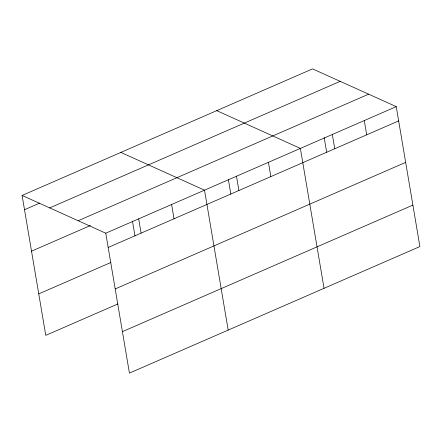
<?xml version="1.0" encoding="UTF-8"?>
<svg xmlns="http://www.w3.org/2000/svg" width="442" height="442" viewBox="0 0 442 442"><rect width="100%" height="100%" fill="white"/><g stroke="black" fill="none" stroke-linecap="round" stroke-linejoin="round"><path stroke-width="0.66" d="M22.1 195.447L312.571 68.886L396.236 106.638L419.9 246.553L129.429 373.114L105.765 233.194L22.1 195.447L45.764 335.362L117.937 303.919M24.514 209.718L39.708 203.099M49.708 207.9L340.18 81.345M78.157 220.735L368.622 94.179M31.526 251.183L90.406 225.53M105.765 233.194L396.236 106.638M108.18 247.465L398.651 120.909M38.752 293.902L110.925 262.454M115.191 288.93L405.662 162.374M122.417 331.649L412.889 205.094M216.713 110.649L300.378 148.401L324.047 288.322M120.859 152.413L204.524 190.165L228.188 330.086M364.285 120.555L366.694 134.832M332.329 134.478L334.743 148.75M324.174 137.506L326.699 152.424M268.427 162.319L270.841 176.596M236.476 176.242L238.89 190.519M228.321 179.27L230.846 194.187M171.607 204.508L174.021 218.779M138.683 218.851L141.097 233.122M132.467 221.033L134.987 235.951"/></g></svg>
